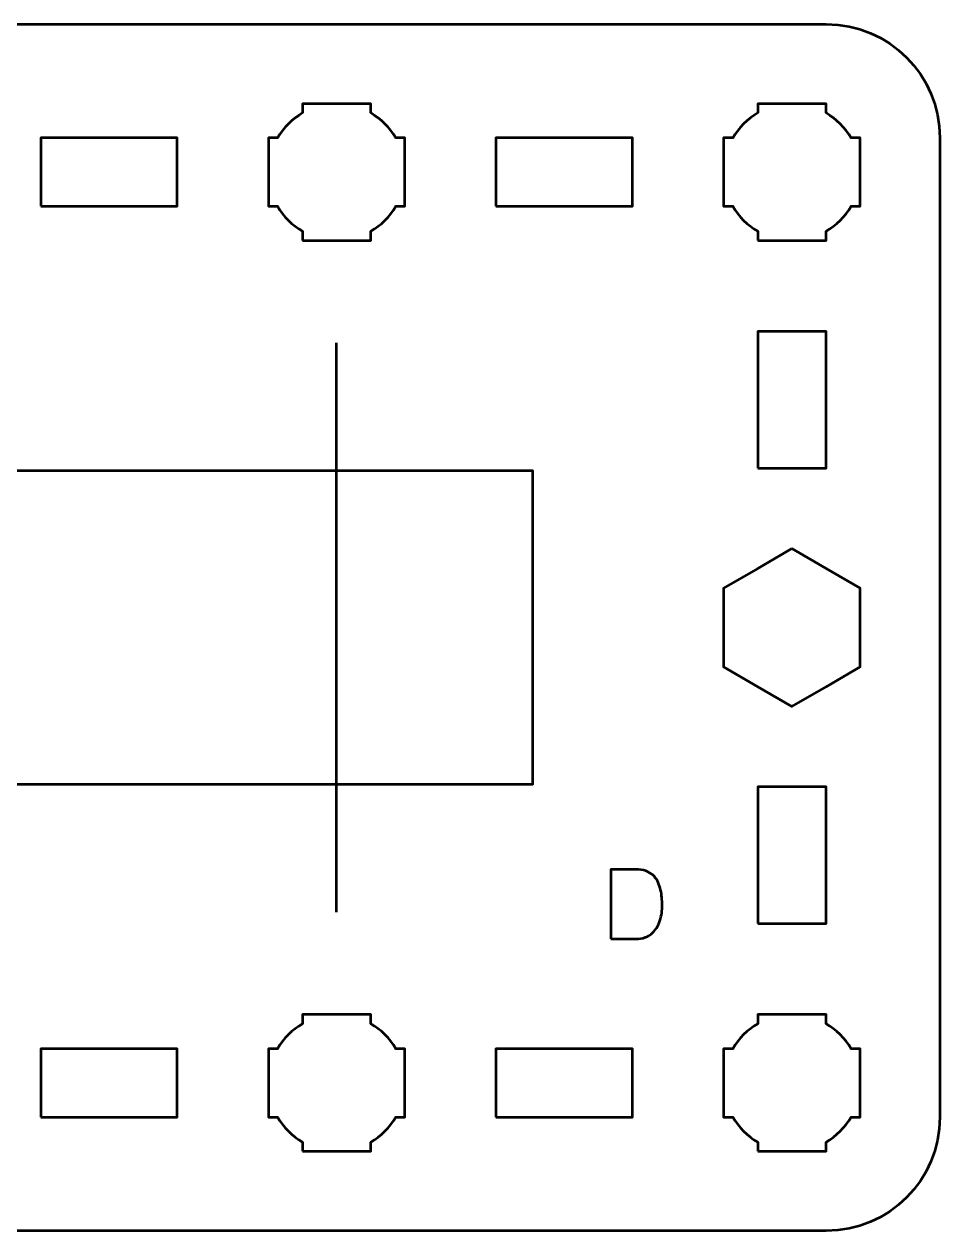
# Model space of a CAD drawing. Header units: centimetres. Extents: x -26.2 to 5.2, y -20.5 to -9.2.
# Drawn here: x -14.87 to -10.85, y -14.5 to -9.2 of the extents above; entities that cross this region are included whole.
import ezdxf

# ---------------------------------------------------------------- set-up
doc = ezdxf.new("R2010")
doc.units = ezdxf.units.CM
doc.header["$MEASUREMENT"] = 0
doc.layers.add('Layer 1', color=7, linetype='Continuous')

msp = doc.modelspace()

# ---------------------------------------------------------------- linework, layer by layer
at = {"layer": 'Layer 1', "lineweight": 53}
for points, knots in [([(-18.15001, -13.79983), (-18.15001, -13.79983), (-18.15003, -13.99994), (-18.15003, -13.99994), (-18.15003, -13.99994), (-18.15003, -14.27694), (-17.92694, -14.50003), (-17.64994, -14.50003), (-17.64994, -14.50003), (-17.64994, -14.50003), (-11.35007, -14.50003), (-11.35007, -14.50003), (-11.35007, -14.50003), (-11.07293, -14.50003), (-10.84997, -14.27694), (-10.84997, -13.99994), (-10.84997, -13.99994), (-10.84997, -13.99994), (-10.84997, -9.70007), (-10.84997, -9.70007), (-10.84997, -9.70007), (-10.84997, -9.42293), (-11.07293, -9.19997), (-11.35007, -9.19997), (-11.35007, -9.19997), (-11.35007, -9.19997), (-17.64994, -9.19997), (-17.64994, -9.19997), (-17.64994, -9.19997), (-17.92694, -9.19997), (-18.15003, -9.42293), (-18.15003, -9.70007), (-18.15003, -9.70007), (-18.15003, -9.70007), (-18.15003, -11.46555), (-18.15003, -11.46555), (-18.15003, -11.46555), (-18.15003, -11.46555), (-18.15001, -13.79983), (-18.15001, -13.79983)], [0, 0, 0, 0, 0.1, 0.1, 0.1, 0.1, 0.2, 0.2, 0.2, 0.2, 0.3, 0.3, 0.3, 0.3, 0.4, 0.4, 0.4, 0.4, 0.5, 0.5, 0.5, 0.5, 0.6, 0.6, 0.6, 0.6, 0.7, 0.7, 0.7, 0.7, 0.8, 0.8, 0.8, 0.8, 0.9, 0.9, 0.9, 0.9, 1, 1, 1, 1]), ([(-13.64993, -10.15), (-13.64993, -10.15), (-13.64993, -10.10989), (-13.64993, -10.10989), (-13.64993, -10.10989), (-13.69554, -10.08357), (-13.73346, -10.04554), (-13.75978, -10.00007), (-13.75978, -10.00007), (-13.75978, -10.00007), (-13.8, -10.00007), (-13.8, -10.00007), (-13.8, -10.00007), (-13.8, -10.00007), (-13.8, -9.85), (-13.8, -9.85), (-13.8, -9.85), (-13.8, -9.85), (-13.8, -9.70007), (-13.8, -9.70007), (-13.8, -9.70007), (-13.8, -9.70007), (-13.75978, -9.70007), (-13.75978, -9.70007), (-13.75978, -9.70007), (-13.73346, -9.65445), (-13.69554, -9.61657), (-13.64993, -9.59025), (-13.64993, -9.59025), (-13.64993, -9.59025), (-13.64993, -9.55), (-13.64993, -9.55), (-13.64993, -9.55), (-13.64993, -9.55), (-13.5, -9.55), (-13.5, -9.55), (-13.5, -9.55), (-13.5, -9.55), (-13.34992, -9.55), (-13.34992, -9.55), (-13.34992, -9.55), (-13.34992, -9.55), (-13.34992, -9.59025), (-13.34992, -9.59025), (-13.34992, -9.59025), (-13.30445, -9.61657), (-13.26642, -9.65445), (-13.2401, -9.70007), (-13.2401, -9.70007), (-13.2401, -9.70007), (-13.19999, -9.70007), (-13.19999, -9.70007), (-13.19999, -9.70007), (-13.19999, -9.70007), (-13.19999, -9.85), (-13.19999, -9.85), (-13.19999, -9.85), (-13.19999, -9.85), (-13.19999, -10.00007), (-13.19999, -10.00007), (-13.19999, -10.00007), (-13.19999, -10.00007), (-13.2401, -10.00007), (-13.2401, -10.00007), (-13.2401, -10.00007), (-13.26642, -10.04554), (-13.30445, -10.08357), (-13.34992, -10.10989), (-13.34992, -10.10989), (-13.34992, -10.10989), (-13.34992, -10.15), (-13.34992, -10.15), (-13.34992, -10.15), (-13.34992, -10.15), (-13.5, -10.15), (-13.5, -10.15), (-13.5, -10.15), (-13.5, -10.15), (-13.64993, -10.15), (-13.64993, -10.15)], [0, 0, 0, 0, 0.05, 0.05, 0.05, 0.05, 0.1, 0.1, 0.1, 0.1, 0.15, 0.15, 0.15, 0.15, 0.2, 0.2, 0.2, 0.2, 0.25, 0.25, 0.25, 0.25, 0.3, 0.3, 0.3, 0.3, 0.35, 0.35, 0.35, 0.35, 0.4, 0.4, 0.4, 0.4, 0.45, 0.45, 0.45, 0.45, 0.5, 0.5, 0.5, 0.5, 0.55, 0.55, 0.55, 0.55, 0.6, 0.6, 0.6, 0.6, 0.65, 0.65, 0.65, 0.65, 0.7, 0.7, 0.7, 0.7, 0.75, 0.75, 0.75, 0.75, 0.8, 0.8, 0.8, 0.8, 0.85, 0.85, 0.85, 0.85, 0.9, 0.9, 0.9, 0.9, 0.95, 0.95, 0.95, 0.95, 1, 1, 1, 1]), ([(-11.64993, -10.15), (-11.64993, -10.15), (-11.64993, -10.10989), (-11.64993, -10.10989), (-11.64993, -10.10989), (-11.69554, -10.08357), (-11.73346, -10.04554), (-11.75978, -10.00007), (-11.75978, -10.00007), (-11.75978, -10.00007), (-11.8, -10.00007), (-11.8, -10.00007), (-11.8, -10.00007), (-11.8, -10.00007), (-11.8, -9.85), (-11.8, -9.85), (-11.8, -9.85), (-11.8, -9.85), (-11.8, -9.70007), (-11.8, -9.70007), (-11.8, -9.70007), (-11.8, -9.70007), (-11.75978, -9.70007), (-11.75978, -9.70007), (-11.75978, -9.70007), (-11.73346, -9.65445), (-11.69554, -9.61657), (-11.64993, -9.59025), (-11.64993, -9.59025), (-11.64993, -9.59025), (-11.64993, -9.55), (-11.64993, -9.55), (-11.64993, -9.55), (-11.64993, -9.55), (-11.5, -9.55), (-11.5, -9.55), (-11.5, -9.55), (-11.5, -9.55), (-11.34992, -9.55), (-11.34992, -9.55), (-11.34992, -9.55), (-11.34992, -9.55), (-11.34992, -9.59025), (-11.34992, -9.59025), (-11.34992, -9.59025), (-11.30445, -9.61657), (-11.26642, -9.65445), (-11.2401, -9.70007), (-11.2401, -9.70007), (-11.2401, -9.70007), (-11.19999, -9.70007), (-11.19999, -9.70007), (-11.19999, -9.70007), (-11.19999, -9.70007), (-11.19999, -9.85), (-11.19999, -9.85), (-11.19999, -9.85), (-11.19999, -9.85), (-11.19999, -10.00007), (-11.19999, -10.00007), (-11.19999, -10.00007), (-11.19999, -10.00007), (-11.2401, -10.00007), (-11.2401, -10.00007), (-11.2401, -10.00007), (-11.26642, -10.04554), (-11.30445, -10.08357), (-11.34992, -10.10989), (-11.34992, -10.10989), (-11.34992, -10.10989), (-11.34992, -10.15), (-11.34992, -10.15), (-11.34992, -10.15), (-11.34992, -10.15), (-11.5, -10.15), (-11.5, -10.15), (-11.5, -10.15), (-11.5, -10.15), (-11.64993, -10.15), (-11.64993, -10.15)], [0, 0, 0, 0, 0.05, 0.05, 0.05, 0.05, 0.1, 0.1, 0.1, 0.1, 0.15, 0.15, 0.15, 0.15, 0.2, 0.2, 0.2, 0.2, 0.25, 0.25, 0.25, 0.25, 0.3, 0.3, 0.3, 0.3, 0.35, 0.35, 0.35, 0.35, 0.4, 0.4, 0.4, 0.4, 0.45, 0.45, 0.45, 0.45, 0.5, 0.5, 0.5, 0.5, 0.55, 0.55, 0.55, 0.55, 0.6, 0.6, 0.6, 0.6, 0.65, 0.65, 0.65, 0.65, 0.7, 0.7, 0.7, 0.7, 0.75, 0.75, 0.75, 0.75, 0.8, 0.8, 0.8, 0.8, 0.85, 0.85, 0.85, 0.85, 0.9, 0.9, 0.9, 0.9, 0.95, 0.95, 0.95, 0.95, 1, 1, 1, 1]), ([(-14.79999, -10.00007), (-14.79999, -10.00007), (-14.79999, -9.70007), (-14.79999, -9.70007), (-14.79999, -9.70007), (-14.79999, -9.70007), (-14.19998, -9.70007), (-14.19998, -9.70007), (-14.19998, -9.70007), (-14.19998, -9.70007), (-14.19998, -10.00007), (-14.19998, -10.00007), (-14.19998, -10.00007), (-14.19998, -10.00007), (-14.79999, -10.00007), (-14.79999, -10.00007)], [0, 0, 0, 0, 0.25, 0.25, 0.25, 0.25, 0.5, 0.5, 0.5, 0.5, 0.75, 0.75, 0.75, 0.75, 1, 1, 1, 1]), ([(-12.80002, -10.00007), (-12.80002, -10.00007), (-12.80002, -9.70007), (-12.80002, -9.70007), (-12.80002, -9.70007), (-12.80002, -9.70007), (-12.20002, -9.70007), (-12.20002, -9.70007), (-12.20002, -9.70007), (-12.20002, -9.70007), (-12.20002, -10.00007), (-12.20002, -10.00007), (-12.20002, -10.00007), (-12.20002, -10.00007), (-12.80002, -10.00007), (-12.80002, -10.00007)], [0, 0, 0, 0, 0.25, 0.25, 0.25, 0.25, 0.5, 0.5, 0.5, 0.5, 0.75, 0.75, 0.75, 0.75, 1, 1, 1, 1]), ([(-11.65007, -11.15002), (-11.65007, -11.15002), (-11.65007, -10.55002), (-11.65007, -10.55002), (-11.65007, -10.55002), (-11.65007, -10.55002), (-11.35007, -10.55002), (-11.35007, -10.55002), (-11.35007, -10.55002), (-11.35007, -10.55002), (-11.35007, -11.15002), (-11.35007, -11.15002), (-11.35007, -11.15002), (-11.35007, -11.15002), (-11.65007, -11.15002), (-11.65007, -11.15002)], [0, 0, 0, 0, 0.25, 0.25, 0.25, 0.25, 0.5, 0.5, 0.5, 0.5, 0.75, 0.75, 0.75, 0.75, 1, 1, 1, 1]), ([(-15.43746, -12.53753), (-15.43746, -12.53753), (-15.43746, -11.16253), (-15.43746, -11.16253), (-15.43746, -11.16253), (-14.69481, -11.16253), (-13.3801, -11.16253), (-12.63746, -11.16253), (-12.63746, -11.16253), (-12.63746, -11.16253), (-12.63746, -12.53753), (-12.63746, -12.53753), (-12.63746, -12.53753), (-13.41963, -12.53753), (-14.65528, -12.53753), (-15.43746, -12.53753)], [0, 0, 0, 0, 0.25, 0.25, 0.25, 0.25, 0.5, 0.5, 0.5, 0.5, 0.75, 0.75, 0.75, 0.75, 1, 1, 1, 1]), ([(-11.50008, -11.50367), (-11.50008, -11.50367), (-11.35007, -11.59027), (-11.35007, -11.59027), (-11.35007, -11.59027), (-11.35007, -11.59027), (-11.20008, -11.67687), (-11.20008, -11.67687), (-11.20008, -11.67687), (-11.20008, -11.67687), (-11.20008, -11.85008), (-11.20008, -11.85008), (-11.20008, -11.85008), (-11.20008, -11.85008), (-11.20008, -12.02329), (-11.20008, -12.02329), (-11.20008, -12.02329), (-11.20008, -12.02329), (-11.35007, -12.10989), (-11.35007, -12.10989), (-11.35007, -12.10989), (-11.35007, -12.10989), (-11.50008, -12.19649), (-11.50008, -12.19649), (-11.50008, -12.19649), (-11.50008, -12.19649), (-11.65009, -12.10989), (-11.65009, -12.10989), (-11.65009, -12.10989), (-11.65009, -12.10989), (-11.80008, -12.02329), (-11.80008, -12.02329), (-11.80008, -12.02329), (-11.80008, -12.02329), (-11.80008, -11.85008), (-11.80008, -11.85008), (-11.80008, -11.85008), (-11.80008, -11.85008), (-11.80008, -11.67687), (-11.80008, -11.67687), (-11.80008, -11.67687), (-11.80008, -11.67687), (-11.65009, -11.59027), (-11.65009, -11.59027), (-11.65009, -11.59027), (-11.65009, -11.59027), (-11.50008, -11.50367), (-11.50008, -11.50367)], [0, 0, 0, 0, 0.0833333, 0.0833333, 0.0833333, 0.0833333, 0.1666667, 0.1666667, 0.1666667, 0.1666667, 0.25, 0.25, 0.25, 0.25, 0.3333333, 0.3333333, 0.3333333, 0.3333333, 0.4166667, 0.4166667, 0.4166667, 0.4166667, 0.5, 0.5, 0.5, 0.5, 0.5833333, 0.5833333, 0.5833333, 0.5833333, 0.6666667, 0.6666667, 0.6666667, 0.6666667, 0.75, 0.75, 0.75, 0.75, 0.8333333, 0.8333333, 0.8333333, 0.8333333, 0.9166667, 0.9166667, 0.9166667, 0.9166667, 1, 1, 1, 1]), ([(-11.65007, -13.14999), (-11.65007, -13.14999), (-11.65007, -12.54998), (-11.65007, -12.54998), (-11.65007, -12.54998), (-11.65007, -12.54998), (-11.35007, -12.54998), (-11.35007, -12.54998), (-11.35007, -12.54998), (-11.35007, -12.54998), (-11.35007, -13.14999), (-11.35007, -13.14999), (-11.35007, -13.14999), (-11.35007, -13.14999), (-11.65007, -13.14999), (-11.65007, -13.14999)], [0, 0, 0, 0, 0.25, 0.25, 0.25, 0.25, 0.5, 0.5, 0.5, 0.5, 0.75, 0.75, 0.75, 0.75, 1, 1, 1, 1]), ([(-13.64993, -14.15), (-13.64993, -14.15), (-13.64993, -14.10989), (-13.64993, -14.10989), (-13.64993, -14.10989), (-13.69554, -14.08357), (-13.73346, -14.04554), (-13.75978, -14.00007), (-13.75978, -14.00007), (-13.75978, -14.00007), (-13.8, -14.00007), (-13.8, -14.00007), (-13.8, -14.00007), (-13.8, -14.00007), (-13.8, -13.85), (-13.8, -13.85), (-13.8, -13.85), (-13.8, -13.85), (-13.8, -13.70007), (-13.8, -13.70007), (-13.8, -13.70007), (-13.8, -13.70007), (-13.75978, -13.70007), (-13.75978, -13.70007), (-13.75978, -13.70007), (-13.73346, -13.65445), (-13.69554, -13.61657), (-13.64993, -13.59025), (-13.64993, -13.59025), (-13.64993, -13.59025), (-13.64993, -13.55), (-13.64993, -13.55), (-13.64993, -13.55), (-13.64993, -13.55), (-13.5, -13.55), (-13.5, -13.55), (-13.5, -13.55), (-13.5, -13.55), (-13.34992, -13.55), (-13.34992, -13.55), (-13.34992, -13.55), (-13.34992, -13.55), (-13.34992, -13.59025), (-13.34992, -13.59025), (-13.34992, -13.59025), (-13.30445, -13.61657), (-13.26642, -13.65445), (-13.2401, -13.70007), (-13.2401, -13.70007), (-13.2401, -13.70007), (-13.19999, -13.70007), (-13.19999, -13.70007), (-13.19999, -13.70007), (-13.19999, -13.70007), (-13.19999, -13.85), (-13.19999, -13.85), (-13.19999, -13.85), (-13.19999, -13.85), (-13.19999, -14.00007), (-13.19999, -14.00007), (-13.19999, -14.00007), (-13.19999, -14.00007), (-13.2401, -14.00007), (-13.2401, -14.00007), (-13.2401, -14.00007), (-13.26642, -14.04554), (-13.30445, -14.08357), (-13.34992, -14.10989), (-13.34992, -14.10989), (-13.34992, -14.10989), (-13.34992, -14.15), (-13.34992, -14.15), (-13.34992, -14.15), (-13.34992, -14.15), (-13.5, -14.15), (-13.5, -14.15), (-13.5, -14.15), (-13.5, -14.15), (-13.64993, -14.15), (-13.64993, -14.15)], [0, 0, 0, 0, 0.05, 0.05, 0.05, 0.05, 0.1, 0.1, 0.1, 0.1, 0.15, 0.15, 0.15, 0.15, 0.2, 0.2, 0.2, 0.2, 0.25, 0.25, 0.25, 0.25, 0.3, 0.3, 0.3, 0.3, 0.35, 0.35, 0.35, 0.35, 0.4, 0.4, 0.4, 0.4, 0.45, 0.45, 0.45, 0.45, 0.5, 0.5, 0.5, 0.5, 0.55, 0.55, 0.55, 0.55, 0.6, 0.6, 0.6, 0.6, 0.65, 0.65, 0.65, 0.65, 0.7, 0.7, 0.7, 0.7, 0.75, 0.75, 0.75, 0.75, 0.8, 0.8, 0.8, 0.8, 0.85, 0.85, 0.85, 0.85, 0.9, 0.9, 0.9, 0.9, 0.95, 0.95, 0.95, 0.95, 1, 1, 1, 1]), ([(-11.64993, -14.15), (-11.64993, -14.15), (-11.64993, -14.10989), (-11.64993, -14.10989), (-11.64993, -14.10989), (-11.69554, -14.08357), (-11.73346, -14.04554), (-11.75978, -14.00007), (-11.75978, -14.00007), (-11.75978, -14.00007), (-11.8, -14.00007), (-11.8, -14.00007), (-11.8, -14.00007), (-11.8, -14.00007), (-11.8, -13.85), (-11.8, -13.85), (-11.8, -13.85), (-11.8, -13.85), (-11.8, -13.70007), (-11.8, -13.70007), (-11.8, -13.70007), (-11.8, -13.70007), (-11.75978, -13.70007), (-11.75978, -13.70007), (-11.75978, -13.70007), (-11.73346, -13.65445), (-11.69554, -13.61657), (-11.64993, -13.59025), (-11.64993, -13.59025), (-11.64993, -13.59025), (-11.64993, -13.55), (-11.64993, -13.55), (-11.64993, -13.55), (-11.64993, -13.55), (-11.5, -13.55), (-11.5, -13.55), (-11.5, -13.55), (-11.5, -13.55), (-11.34992, -13.55), (-11.34992, -13.55), (-11.34992, -13.55), (-11.34992, -13.55), (-11.34992, -13.59025), (-11.34992, -13.59025), (-11.34992, -13.59025), (-11.30445, -13.61657), (-11.26642, -13.65445), (-11.2401, -13.70007), (-11.2401, -13.70007), (-11.2401, -13.70007), (-11.19999, -13.70007), (-11.19999, -13.70007), (-11.19999, -13.70007), (-11.19999, -13.70007), (-11.19999, -13.85), (-11.19999, -13.85), (-11.19999, -13.85), (-11.19999, -13.85), (-11.19999, -14.00007), (-11.19999, -14.00007), (-11.19999, -14.00007), (-11.19999, -14.00007), (-11.2401, -14.00007), (-11.2401, -14.00007), (-11.2401, -14.00007), (-11.26642, -14.04554), (-11.30445, -14.08357), (-11.34992, -14.10989), (-11.34992, -14.10989), (-11.34992, -14.10989), (-11.34992, -14.15), (-11.34992, -14.15), (-11.34992, -14.15), (-11.34992, -14.15), (-11.5, -14.15), (-11.5, -14.15), (-11.5, -14.15), (-11.5, -14.15), (-11.64993, -14.15), (-11.64993, -14.15)], [0, 0, 0, 0, 0.05, 0.05, 0.05, 0.05, 0.1, 0.1, 0.1, 0.1, 0.15, 0.15, 0.15, 0.15, 0.2, 0.2, 0.2, 0.2, 0.25, 0.25, 0.25, 0.25, 0.3, 0.3, 0.3, 0.3, 0.35, 0.35, 0.35, 0.35, 0.4, 0.4, 0.4, 0.4, 0.45, 0.45, 0.45, 0.45, 0.5, 0.5, 0.5, 0.5, 0.55, 0.55, 0.55, 0.55, 0.6, 0.6, 0.6, 0.6, 0.65, 0.65, 0.65, 0.65, 0.7, 0.7, 0.7, 0.7, 0.75, 0.75, 0.75, 0.75, 0.8, 0.8, 0.8, 0.8, 0.85, 0.85, 0.85, 0.85, 0.9, 0.9, 0.9, 0.9, 0.95, 0.95, 0.95, 0.95, 1, 1, 1, 1]), ([(-14.79999, -13.99994), (-14.79999, -13.99994), (-14.79999, -13.69993), (-14.79999, -13.69993), (-14.79999, -13.69993), (-14.79999, -13.69993), (-14.19998, -13.69993), (-14.19998, -13.69993), (-14.19998, -13.69993), (-14.19998, -13.69993), (-14.19998, -13.99994), (-14.19998, -13.99994), (-14.19998, -13.99994), (-14.19998, -13.99994), (-14.79999, -13.99994), (-14.79999, -13.99994)], [0, 0, 0, 0, 0.25, 0.25, 0.25, 0.25, 0.5, 0.5, 0.5, 0.5, 0.75, 0.75, 0.75, 0.75, 1, 1, 1, 1]), ([(-12.80002, -13.99994), (-12.80002, -13.99994), (-12.80002, -13.69993), (-12.80002, -13.69993), (-12.80002, -13.69993), (-12.80002, -13.69993), (-12.20002, -13.69993), (-12.20002, -13.69993), (-12.20002, -13.69993), (-12.20002, -13.69993), (-12.20002, -13.99994), (-12.20002, -13.99994), (-12.20002, -13.99994), (-12.20002, -13.99994), (-12.80002, -13.99994), (-12.80002, -13.99994)], [0, 0, 0, 0, 0.25, 0.25, 0.25, 0.25, 0.5, 0.5, 0.5, 0.5, 0.75, 0.75, 0.75, 0.75, 1, 1, 1, 1])]:
    msp.add_open_spline(points, degree=3, knots=knots, dxfattribs=at)
at = {"layer": 'Layer 1', "color": 5, "lineweight": 53}
msp.add_open_spline([(-13.50001, -13.1), (-13.50001, -13.1), (-13.50001, -10.6), (-13.50001, -10.6)], degree=3, dxfattribs=at)
msp.add_open_spline([(-12.29562, -13.21789), (-12.29562, -13.21789), (-12.29562, -12.91267), (-12.29562, -12.91267), (-12.29562, -12.91267), (-12.29562, -12.91267), (-12.18555, -12.91267), (-12.18555, -12.91267), (-12.18555, -12.91267), (-12.16883, -12.91274), (-12.15437, -12.91493), (-12.14216, -12.91923), (-12.14216, -12.91923), (-12.13003, -12.92353), (-12.11973, -12.92946), (-12.1114, -12.93694), (-12.1114, -12.93694), (-12.10301, -12.94449), (-12.09623, -12.95317), (-12.09094, -12.9629), (-12.09094, -12.9629), (-12.08565, -12.97271), (-12.08156, -12.98315), (-12.07866, -12.99423), (-12.07866, -12.99423), (-12.07577, -13.00524), (-12.07373, -13.01646), (-12.07246, -13.02781), (-12.07246, -13.02781), (-12.07119, -13.03917), (-12.07034, -13.05018), (-12.06999, -13.06083), (-12.06999, -13.06083), (-12.06949, -13.07149), (-12.06984, -13.08271), (-12.07097, -13.09449), (-12.07097, -13.09449), (-12.0721, -13.10627), (-12.07422, -13.11805), (-12.07739, -13.12977), (-12.07739, -13.12977), (-12.0805, -13.14148), (-12.08494, -13.15263), (-12.09066, -13.16314), (-12.09066, -13.16314), (-12.0963, -13.17372), (-12.1035, -13.18311), (-12.11211, -13.19129), (-12.11211, -13.19129), (-12.12079, -13.19948), (-12.13116, -13.20597), (-12.14329, -13.21069), (-12.14329, -13.21069), (-12.15543, -13.21542), (-12.16954, -13.21782), (-12.18555, -13.21789), (-12.18555, -13.21789), (-12.18555, -13.21789), (-12.29562, -13.21789), (-12.29562, -13.21789)], degree=3, knots=[0, 0, 0, 0, 0.0666667, 0.0666667, 0.0666667, 0.0666667, 0.1333333, 0.1333333, 0.1333333, 0.1333333, 0.2, 0.2, 0.2, 0.2, 0.2666667, 0.2666667, 0.2666667, 0.2666667, 0.3333333, 0.3333333, 0.3333333, 0.3333333, 0.4, 0.4, 0.4, 0.4, 0.4666667, 0.4666667, 0.4666667, 0.4666667, 0.5333333, 0.5333333, 0.5333333, 0.5333333, 0.6, 0.6, 0.6, 0.6, 0.6666667, 0.6666667, 0.6666667, 0.6666667, 0.7333333, 0.7333333, 0.7333333, 0.7333333, 0.8, 0.8, 0.8, 0.8, 0.8666667, 0.8666667, 0.8666667, 0.8666667, 0.9333333, 0.9333333, 0.9333333, 0.9333333, 1, 1, 1, 1], dxfattribs=at)
msp.add_open_spline([(-12.29562, -13.21789), (-12.29562, -13.21789), (-12.29562, -12.91267), (-12.29562, -12.91267), (-12.29562, -12.91267), (-12.29562, -12.91267), (-12.18555, -12.91267), (-12.18555, -12.91267), (-12.18555, -12.91267), (-12.16883, -12.91274), (-12.15437, -12.91493), (-12.14216, -12.91923), (-12.14216, -12.91923), (-12.13003, -12.92353), (-12.11973, -12.92946), (-12.1114, -12.93694), (-12.1114, -12.93694), (-12.10301, -12.94449), (-12.09623, -12.95317), (-12.09094, -12.9629), (-12.09094, -12.9629), (-12.08565, -12.97271), (-12.08156, -12.98315), (-12.07866, -12.99423), (-12.07866, -12.99423), (-12.07577, -13.00524), (-12.07373, -13.01646), (-12.07246, -13.02781), (-12.07246, -13.02781), (-12.07119, -13.03917), (-12.07034, -13.05018), (-12.06999, -13.06083), (-12.06999, -13.06083), (-12.06949, -13.07149), (-12.06984, -13.08271), (-12.07097, -13.09449), (-12.07097, -13.09449), (-12.0721, -13.10627), (-12.07422, -13.11805), (-12.07739, -13.12977), (-12.07739, -13.12977), (-12.0805, -13.14148), (-12.08494, -13.15263), (-12.09066, -13.16314), (-12.09066, -13.16314), (-12.0963, -13.17372), (-12.1035, -13.18311), (-12.11211, -13.19129), (-12.11211, -13.19129), (-12.12079, -13.19948), (-12.13116, -13.20597), (-12.14329, -13.21069), (-12.14329, -13.21069), (-12.15543, -13.21542), (-12.16954, -13.21782), (-12.18555, -13.21789), (-12.18555, -13.21789), (-12.18555, -13.21789), (-12.29562, -13.21789), (-12.29562, -13.21789)], degree=3, knots=[0, 0, 0, 0, 0.0666667, 0.0666667, 0.0666667, 0.0666667, 0.1333333, 0.1333333, 0.1333333, 0.1333333, 0.2, 0.2, 0.2, 0.2, 0.2666667, 0.2666667, 0.2666667, 0.2666667, 0.3333333, 0.3333333, 0.3333333, 0.3333333, 0.4, 0.4, 0.4, 0.4, 0.4666667, 0.4666667, 0.4666667, 0.4666667, 0.5333333, 0.5333333, 0.5333333, 0.5333333, 0.6, 0.6, 0.6, 0.6, 0.6666667, 0.6666667, 0.6666667, 0.6666667, 0.7333333, 0.7333333, 0.7333333, 0.7333333, 0.8, 0.8, 0.8, 0.8, 0.8666667, 0.8666667, 0.8666667, 0.8666667, 0.9333333, 0.9333333, 0.9333333, 0.9333333, 1, 1, 1, 1], dxfattribs=at)

doc.saveas('drawing.dxf')
